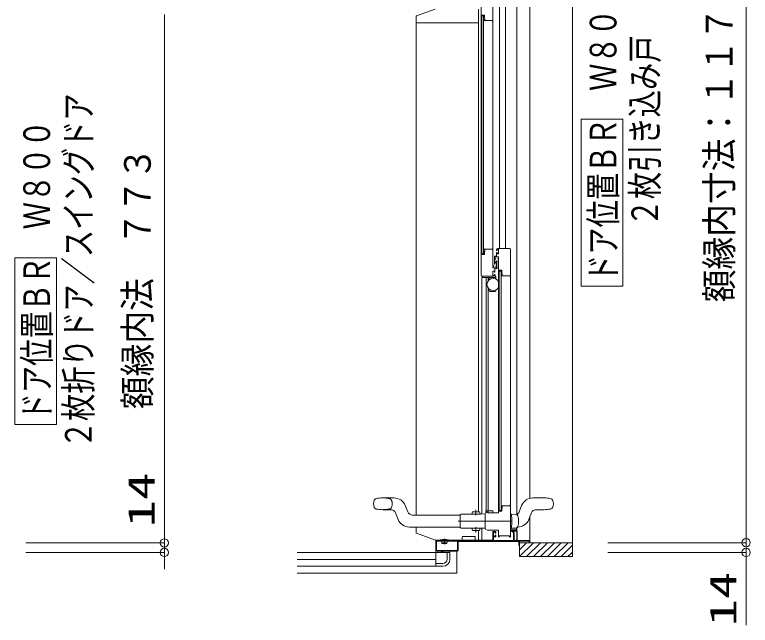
# Model space of a CAD drawing. Units: millimetres on the paper. Extents: x -305 to 305, y -152 to 152.
# Drawn here: x -113.8 to -60.8, y 15.1 to 59 of the extents above; entities that cross this region are included whole.
import ezdxf
from ezdxf.enums import TextEntityAlignment as Align

# ---------------------------------------------------------------- set-up
doc = ezdxf.new("R2010")
doc.units = ezdxf.units.MM
for name, pattern in [('DASHED2', [3, 2, -1]), ('LONG_CHAIN', [21, 18, -1, 1, -1]), ('LONG_DOUBLE_CHAIN', [21.8, 18, -1, 0.6, -0.6, 0.6, -1])]:
    doc.linetypes.add(name, pattern=pattern)
doc.layers.add('0-0_0', color=7, linetype='Continuous', lineweight=9)
doc.layers.add('0-1_VIEW0001', color=7, linetype='Continuous', lineweight=9)
doc.styles.add('ＭＳ ゴシック', font='')
doc.styles.get('ＭＳ ゴシック').set_extended_font_data('MS Gothic')

# ---------------------------------------------------------------- blocks, each defined once
blk = doc.blocks.new('_ORIGIN')
at = {"layer": '0-0_0'}
blk.add_line((0, 0), (-1, 0), dxfattribs=at)
blk.add_circle((0, 0), 0.5, dxfattribs=at)

msp = doc.modelspace()

# ---------------------------------------------------------------- linework, layer by layer
at = {"layer": '0-0_0'}
for p, q in [((-61.114, 21.623), (-61.114, 78.918)), ((-102.984, 59.054), (-102.984, 21.604)), ((-102.984, 21.004), (-102.984, 26.251)), ((-102.984, 21.604), (-102.984, 22.204)), ((-61.114, 21.623), (-61.114, 22.223)), ((-112.945, 21.004), (-102.984, 21.004)), ((-112.945, 21.004), (-102.984, 21.004)), ((-102.984, 21.004), (-102.984, 20.324)), ((-71.074, 21.023), (-61.114, 21.023)), ((-71.074, 21.023), (-61.114, 21.023)), ((-61.114, 20.323), (-61.114, 21.023)), ((-112.945, 20.324), (-102.984, 20.324)), ((-71.074, 20.323), (-61.114, 20.323)), ((-61.114, 20.323), (-61.114, 15.076)), ((-102.984, 19.724), (-102.984, 19.124)), ((-61.114, 19.723), (-61.114, 19.123))]:
    msp.add_line(p, q, dxfattribs=at)
at = {"layer": '0-1_VIEW0001'}
for p, q in [((-73.614, 80.498), (-73.614, 20.023)), ((-78.869, 79.253), (-78.869, 42.198)), ((-78.439, 42.198), (-78.439, 79.153)), ((-77.624, 79.323), (-77.624, 23.044)), ((-76.684, 79.323), (-76.684, 24.219)), ((-79.334, 60.532), (-79.334, 40.948)), ((-80.184, 60.323), (-80.184, 40.248)), ((-83.485, 59.432), (-84.836, 58.95)), ((-84.869, 58.903), (-84.869, 58.438)), ((-80.129, 41.778), (-80.129, 58.993)), ((-80.004, 58.953), (-80.129, 58.953)), ((-80.119, 59.003), (-79.959, 59.003)), ((-80.004, 58.953), (-80.004, 41.818)), ((-79.949, 58.993), (-79.949, 58.813)), ((-79.946, 58.794), (-79.93, 58.756)), ((-83.158, 58.438), (-84.869, 58.438)), ((-80.412, 58.438), (-83.156, 58.438)), ((-80.384, 58.438), (-80.412, 58.438)), ((-79.969, 58.643), (-79.969, 58.642)), ((-79.967, 58.635), (-79.959, 58.62)), ((-79.954, 58.653), (-79.959, 58.653)), ((-79.946, 58.613), (-79.379, 58.613)), ((-79.929, 58.75), (-79.929, 58.678)), ((-79.369, 58.603), (-79.369, 58.583)), ((-79.359, 58.573), (-79.349, 58.573)), ((-69.987, 51.499), (-72.987, 51.499)), ((-72.987, 39.499), (-72.987, 51.499)), ((-69.987, 39.499), (-69.987, 51.499)), ((-79.969, 42.128), (-79.969, 42.129)), ((-79.967, 42.137), (-79.959, 42.151)), ((-79.954, 42.118), (-79.959, 42.118)), ((-79.949, 41.778), (-79.949, 41.959)), ((-79.946, 42.158), (-79.379, 42.158)), ((-79.946, 41.977), (-79.93, 42.015)), ((-79.934, 42.158), (-79.909, 42.158)), ((-79.929, 42.021), (-79.929, 42.093)), ((-79.369, 42.168), (-79.369, 42.188)), ((-79.359, 42.198), (-79.349, 42.198)), ((-79.074, 42.098), (-79.074, 42.068)), ((-79.069, 42.058), (-79.044, 42.058)), ((-79.064, 42.058), (-79.044, 42.058)), ((-79.034, 42.068), (-79.034, 42.098)), ((-78.134, 42.198), (-78.974, 42.198)), ((-78.697, 42.198), (-78.677, 42.198)), ((-78.084, 21.463), (-78.084, 42.148)), ((-110.755, 41.535), (-113.755, 41.535)), ((-113.755, 29.535), (-113.755, 41.535)), ((-110.755, 29.535), (-110.755, 41.535)), ((-80.129, 41.818), (-80.004, 41.818)), ((-80.119, 41.768), (-79.959, 41.768)), ((-79.048, 41.323), (-79.044, 41.323)), ((-78.934, 41.823), (-79.034, 41.823)), ((-79.029, 41.308), (-79.029, 41.293)), ((-78.959, 41.823), (-79.019, 41.823)), ((-78.934, 23.188), (-78.934, 41.448)), ((-79.334, 40.898), (-79.334, 40.818)), ((-79.324, 40.948), (-79.284, 40.948)), ((-79.284, 40.908), (-79.324, 40.908)), ((-79.319, 40.803), (-79.099, 40.803)), ((-79.274, 40.938), (-79.274, 40.918)), ((-79.206, 41.081), (-79.176, 41.133)), ((-79.174, 41.14), (-79.174, 41.213)), ((-79.109, 40.948), (-79.099, 40.948)), ((-79.099, 40.908), (-79.109, 40.908)), ((-79.084, 40.963), (-79.084, 41.158)), ((-79.084, 40.818), (-79.084, 40.893)), ((-79.044, 41.274), (-79.044, 40.823)), ((-79.029, 40.803), (-79.029, 40.783)), ((-79.334, 40.548), (-79.334, 40.273)), ((-79.249, 40.573), (-79.309, 40.573)), ((-79.309, 40.248), (-79.284, 40.248)), ((-79.234, 40.498), (-79.234, 40.558)), ((-79.234, 40.298), (-79.234, 40.328)), ((-79.204, 40.488), (-79.224, 40.488)), ((-79.224, 40.338), (-79.204, 40.338)), ((-79.194, 40.743), (-79.194, 40.498)), ((-79.194, 40.328), (-79.194, 40.298)), ((-79.184, 40.323), (-79.184, 40.218)), ((-79.054, 40.758), (-79.179, 40.758)), ((-78.879, 40.628), (-78.879, 23.293)), ((-78.754, 40.578), (-78.879, 40.578)), ((-78.754, 40.578), (-78.754, 23.343)), ((-78.719, 40.268), (-78.719, 40.267)), ((-78.717, 40.26), (-78.709, 40.245)), ((-78.704, 40.278), (-78.709, 40.278)), ((-78.696, 40.419), (-78.68, 40.381)), ((-78.696, 40.238), (-78.129, 40.238)), ((-78.679, 40.375), (-78.679, 40.303)), ((-79.294, 40.198), (-80.134, 40.198)), ((-79.149, 40.103), (-80.134, 40.103)), ((-80.119, 40.128), (-80.119, 40.173)), ((-79.689, 39.855), (-79.689, 40.098)), ((-79.614, 39.935), (-79.614, 40.103)), ((-79.149, 40.193), (-79.159, 40.193)), ((-79.124, 40.128), (-79.124, 40.168)), ((-79.124, 40.128), (-79.124, 39.99)), ((-78.119, 40.228), (-78.119, 40.208)), ((-78.109, 40.198), (-78.084, 40.198)), ((-79.689, 23.323), (-79.689, 39.351)), ((-79.614, 39.153), (-79.614, 39.271)), ((-79.124, 39.217), (-79.124, 39.153)), ((-69.987, 39.499), (-72.987, 39.499)), ((-79.174, 39.103), (-79.564, 39.103)), ((-110.755, 29.535), (-113.755, 29.535)), ((-75.659, 24.248), (-76.458, 24.248)), ((-79.337, 23.298), (-79.337, 23.173)), ((-78.754, 23.343), (-78.879, 23.343)), ((-78.719, 23.653), (-78.719, 23.654)), ((-78.717, 23.662), (-78.709, 23.676)), ((-78.704, 23.643), (-78.709, 23.643)), ((-78.699, 23.303), (-78.699, 23.484)), ((-78.696, 23.502), (-78.68, 23.54)), ((-78.679, 23.546), (-78.679, 23.618)), ((-77.272, 23.695), (-77.454, 23.235)), ((-76.221, 23.398), (-75.659, 23.398)), ((-79.709, 23.208), (-79.709, 23.188)), ((-79.694, 23.173), (-78.949, 23.173)), ((-79.674, 23.233), (-79.674, 23.173)), ((-78.879, 23.293), (-78.709, 23.293)), ((-78.084, 23.073), (-78.009, 23.073)), ((-78.009, 23.073), (-77.662, 23.055)), ((-77.549, 22.963), (-77.548, 22.964)), ((-76.682, 21.023), (-76.682, 22.877)), ((-76.569, 23.161), (-76.65, 22.958)), ((-78.934, 21.463), (-78.934, 21.923)), ((-78.929, 21.893), (-78.929, 21.893)), ((-78.009, 22.073), (-78.084, 22.073)), ((-77.649, 21.893), (-78.084, 21.893)), ((-78.084, 21.846), (-77.604, 21.846)), ((-77.662, 22.091), (-78.009, 22.073)), ((-77.859, 21.748), (-77.859, 21.173)), ((-77.637, 22.095), (-77.637, 21.993)), ((-77.624, 22.099), (-77.624, 21.198)), ((-77.604, 21.846), (-77.585, 21.748)), ((-77.584, 21.743), (-77.584, 21.446)), ((-81.586, 21.208), (-83.469, 21.208)), ((-83.434, 19.323), (-83.434, 21.208)), ((-83.434, 21.208), (-83.434, 20.473)), ((-83.134, 21.211), (-83.134, 21.198)), ((-83.134, 21.173), (-83.134, 21.193)), ((-82.534, 21.173), (-82.534, 21.193)), ((-79.334, 21.196), (-81.606, 21.196)), ((-81.546, 21.258), (-81.546, 21.423)), ((-80.659, 21.473), (-81.496, 21.473)), ((-80.609, 21.196), (-80.609, 21.424)), ((-79.284, 21.448), (-79.134, 21.448)), ((-77.629, 21.196), (-77.664, 21.196)), ((-77.604, 21.446), (-77.604, 21.221)), ((-77.584, 21.446), (-77.604, 21.446)), ((-83.389, 21.108), (-83.389, 20.483)), ((-81.894, 21.123), (-83.374, 21.123)), ((-83.009, 21.023), (-83.069, 21.102)), ((-83.052, 21.158), (-83.052, 21.139)), ((-82.659, 21.023), (-83.009, 21.023)), ((-83.009, 20.973), (-83.009, 21.023)), ((-83.009, 20.973), (-82.659, 20.973)), ((-82.659, 21.023), (-82.6, 21.102)), ((-82.659, 20.973), (-82.659, 21.023)), ((-82.617, 21.158), (-82.617, 21.139)), ((-81.879, 20.483), (-81.879, 21.108)), ((-77.434, 20.023), (-77.434, 21.123)), ((-77.434, 21.123), (-76.734, 21.123)), ((-77.434, 20.838), (-77.434, 21.108)), ((-73.614, 21.023), (-77.434, 21.023)), ((-76.914, 21.023), (-77.434, 20.503)), ((-76.414, 21.023), (-77.414, 20.023)), ((-75.914, 21.023), (-76.914, 20.023)), ((-76.734, 21.123), (-76.734, 21.023)), ((-76.719, 21.023), (-76.699, 21.023)), ((-75.414, 21.023), (-76.414, 20.023)), ((-74.914, 21.023), (-75.914, 20.023)), ((-74.419, 21.023), (-75.419, 20.023)), ((-73.924, 21.023), (-74.924, 20.023)), ((-73.614, 20.839), (-74.429, 20.023)), ((-82.434, 20.323), (-93.434, 20.323)), ((-83.384, 20.423), (-83.034, 20.423)), ((-83.374, 20.468), (-81.894, 20.468)), ((-83.034, 20.423), (-83.034, 20.348)), ((-82.994, 20.423), (-81.884, 20.423)), ((-82.934, 20.323), (-82.934, 20.423)), ((-82.834, 20.323), (-82.434, 20.323)), ((-82.634, 20.323), (-82.634, 19.823)), ((-82.434, 20.423), (-82.434, 20.323)), ((-82.434, 20.323), (-82.434, 20.423)), ((-82.434, 20.323), (-82.434, 19.823)), ((-73.614, 20.344), (-73.934, 20.023)), ((-83.434, 19.823), (-93.434, 19.823)), ((-83.434, 19.323), (-83.434, 19.723)), ((-73.614, 20.023), (-77.434, 20.023)), ((-93.434, 19.323), (-83.434, 19.323)), ((-83.434, 19.323), (-93.434, 19.323)), ((-82.934, 19.523), (-83.434, 19.523)), ((-83.434, 19.323), (-82.934, 19.323))]:
    msp.add_line(p, q, dxfattribs=at)
at = {"layer": '0-1_VIEW0001', "color": 5}
for p, q in [((-80.384, 23.245), (-80.384, 59.438)), ((-84.859, 22.999), (-84.859, 58.438)), ((-80.134, 40.098), (-80.134, 23.087)), ((-79.829, 40.098), (-79.829, 23.318)), ((-87.259, 24.249), (-86.46, 24.249)), ((-87.259, 23.399), (-86.698, 23.399)), ((-85.464, 23.236), (-85.646, 23.696)), ((-79.837, 23.298), (-79.837, 23.196)), ((-79.814, 23.323), (-79.359, 23.323)), ((-86.167, 22.702), (-86.349, 23.162)), ((-81.684, 22.999), (-85.116, 22.999)), ((-81.684, 23.024), (-81.684, 22.124)), ((-80.884, 23.08), (-81.634, 23.074)), ((-80.234, 23.091), (-80.884, 23.085)), ((-80.884, 23.085), (-80.884, 23.07)), ((-80.234, 23.076), (-80.884, 23.07)), ((-80.859, 23.086), (-80.811, 23.241)), ((-80.811, 23.241), (-80.311, 23.245)), ((-80.259, 23.091), (-80.311, 23.245)), ((-80.234, 23.091), (-80.234, 23.076)), ((-79.884, 23.089), (-80.234, 23.086)), ((-79.884, 22.073), (-79.884, 23.074)), ((-79.674, 23.233), (-79.734, 23.233)), ((-79.734, 23.223), (-79.724, 23.223)), ((-76.65, 22.959), (-76.751, 22.702)), ((-81.684, 22.149), (-85.353, 22.149)), ((-84.869, 21.743), (-84.869, 22.149)), ((-81.634, 22.074), (-80.877, 22.067)), ((-80.242, 22.072), (-80.877, 22.078)), ((-80.877, 22.078), (-80.877, 22.062)), ((-80.242, 22.057), (-80.877, 22.062)), ((-80.859, 22.062), (-80.811, 21.907)), ((-80.811, 21.907), (-80.311, 21.902)), ((-80.384, 21.196), (-80.384, 21.903)), ((-80.259, 22.057), (-80.311, 21.902)), ((-80.242, 22.057), (-80.242, 22.072)), ((-80.242, 22.062), (-79.884, 22.058)), ((-80.134, 22.061), (-80.134, 21.196)), ((-79.884, 22.075), (-79.884, 22.073)), ((-78.934, 21.923), (-79.734, 21.923)), ((-83.469, 21.208), (-84.836, 21.696))]:
    msp.add_line(p, q, dxfattribs=at)
at = {"layer": '0-1_VIEW0001', "color": 5, "linetype": 'LONG_CHAIN'}
for p, q in [((-80.559, 23.005), (-80.562, 23.393)), ((-77.953, 22.574), (-81.845, 22.574)), ((-77.953, 22.574), (-81.845, 22.574)), ((-77.953, 22.574), (-81.672, 22.574)), ((-77.953, 22.574), (-81.672, 22.574)), ((-80.559, 22.143), (-80.562, 21.754))]:
    msp.add_line(p, q, dxfattribs=at)
at = {"layer": '0-1_VIEW0001', "linetype": 'LONG_DOUBLE_CHAIN'}
for p, q in [((-82.834, 21.293), (-82.834, 20.925)), ((-81.934, 20.423), (-81.934, 18.823)), ((-93.434, 18.823), (-81.934, 18.823))]:
    msp.add_line(p, q, dxfattribs=at)
at = {"layer": '0-1_VIEW0001', "color": 2}
for p, q in [((-83.157, 20.967), (-83.157, 20.967)), ((-82.797, 20.752), (-82.797, 20.753)), ((-82.715, 20.922), (-82.715, 20.922)), ((-82.666, 20.785), (-82.666, 20.785))]:
    msp.add_line(p, q, dxfattribs=at)
at = {"layer": '0-1_VIEW0001'}
for points in [[(-84.869, 58.663), (-84.869, 58.662), (-84.869, 58.661), (-84.869, 58.659)], [(-79.969, 42.129), (-79.969, 42.133), (-79.967, 42.137)], [(-79.959, 42.118), (-79.966, 42.121), (-79.969, 42.128)], [(-79.959, 42.151), (-79.953, 42.156), (-79.946, 42.158)], [(-79.929, 42.093), (-79.937, 42.111), (-79.954, 42.118)], [(-79.949, 41.959), (-79.948, 41.968), (-79.946, 41.977)], [(-79.93, 42.015), (-79.929, 42.018), (-79.929, 42.021)], [(-79.379, 42.158), (-79.372, 42.161), (-79.369, 42.168)], [(-79.369, 42.188), (-79.366, 42.195), (-79.359, 42.198)], [(-79.349, 42.198), (-79.339, 42.194), (-79.334, 42.183)], [(-79.034, 41.823), (-79.034, 41.908), (-79.074, 41.908), (-79.074, 41.638), (-79.234, 41.638), (-79.234, 41.088)], [(-78.974, 42.198), (-79.045, 42.169), (-79.074, 42.098)], [(-79.074, 42.068), (-79.071, 42.061), (-79.064, 42.058)], [(-79.044, 42.058), (-79.037, 42.061), (-79.034, 42.068)], [(-79.034, 42.098), (-79.02, 42.134), (-78.984, 42.148)], [(-78.984, 42.148), (-78.934, 42.148), (-78.934, 41.823)], [(-78.084, 42.148), (-78.099, 42.184), (-78.134, 42.198)], [(-80.129, 41.778), (-80.126, 41.771), (-80.119, 41.768)], [(-79.959, 41.768), (-79.952, 41.771), (-79.949, 41.778)], [(-79.159, 41.488), (-79.194, 41.488), (-79.194, 41.593), (-78.934, 41.593), (-78.934, 41.488), (-78.994, 41.488), (-78.994, 41.448), (-78.934, 41.448)], [(-79.194, 41.233), (-79.194, 41.448), (-79.159, 41.448)], [(-79.159, 41.448), (-79.139, 41.468), (-79.159, 41.488)], [(-79.094, 41.181), (-79.094, 41.258), (-79.061, 41.316)], [(-79.061, 41.316), (-79.056, 41.321), (-79.048, 41.323)], [(-79.044, 41.323), (-79.034, 41.319), (-79.029, 41.308)], [(-79.334, 40.958), (-79.331, 40.951), (-79.324, 40.948)], [(-79.324, 40.908), (-79.331, 40.905), (-79.334, 40.898)], [(-79.334, 40.818), (-79.33, 40.808), (-79.319, 40.803)], [(-79.284, 40.948), (-79.277, 40.945), (-79.274, 40.938)], [(-79.274, 40.918), (-79.277, 40.911), (-79.284, 40.908)], [(-79.234, 41.088), (-79.223, 41.074), (-79.206, 41.081)], [(-79.174, 41.213), (-79.177, 41.22), (-79.184, 41.223), (-79.191, 41.226), (-79.194, 41.233)], [(-79.176, 41.133), (-79.175, 41.136), (-79.174, 41.14)], [(-79.109, 40.908), (-79.129, 40.928), (-79.109, 40.948)], [(-79.099, 40.948), (-79.089, 40.953), (-79.084, 40.963)], [(-79.084, 40.893), (-79.089, 40.904), (-79.099, 40.908)], [(-79.099, 40.803), (-79.089, 40.808), (-79.084, 40.818)], [(-79.084, 41.158), (-79.086, 41.164), (-79.089, 41.169), (-79.093, 41.174), (-79.094, 41.181)], [(-79.029, 40.783), (-79.037, 40.765), (-79.054, 40.758)], [(-79.029, 41.293), (-79.031, 41.287), (-79.037, 41.283), (-79.042, 41.28), (-79.044, 41.274)], [(-79.044, 40.823), (-79.042, 40.816), (-79.037, 40.813)], [(-79.037, 40.813), (-79.031, 40.809), (-79.029, 40.803)], [(-80.134, 40.198), (-80.17, 40.213), (-80.184, 40.248)], [(-79.309, 40.573), (-79.327, 40.566), (-79.334, 40.548)], [(-79.334, 40.273), (-79.327, 40.255), (-79.309, 40.248)], [(-79.194, 40.298), (-79.223, 40.227), (-79.294, 40.198)], [(-79.284, 40.248), (-79.249, 40.263), (-79.234, 40.298)], [(-79.234, 40.558), (-79.239, 40.569), (-79.249, 40.573)], [(-79.224, 40.488), (-79.231, 40.491), (-79.234, 40.498)], [(-79.234, 40.328), (-79.231, 40.335), (-79.224, 40.338)], [(-79.194, 40.498), (-79.197, 40.491), (-79.204, 40.488)], [(-79.204, 40.338), (-79.197, 40.335), (-79.194, 40.328)], [(-79.179, 40.758), (-79.19, 40.754), (-79.194, 40.743)], [(-78.879, 40.628), (-78.699, 40.628), (-78.699, 40.438)], [(-78.709, 40.278), (-78.716, 40.275), (-78.719, 40.268)], [(-78.719, 40.267), (-78.719, 40.263), (-78.717, 40.26)], [(-78.709, 40.245), (-78.703, 40.24), (-78.696, 40.238)], [(-78.679, 40.303), (-78.687, 40.285), (-78.704, 40.278)], [(-78.699, 40.438), (-78.698, 40.428), (-78.696, 40.419)], [(-78.68, 40.381), (-78.679, 40.378), (-78.679, 40.375)], [(-78.129, 40.238), (-78.122, 40.235), (-78.119, 40.228)], [(-78.119, 40.208), (-78.116, 40.201), (-78.109, 40.198)], [(-78.719, 23.654), (-78.719, 23.658), (-78.717, 23.662)], [(-78.709, 23.643), (-78.716, 23.646), (-78.719, 23.653)], [(-78.709, 23.676), (-78.703, 23.681), (-78.696, 23.683)], [(-78.709, 23.293), (-78.702, 23.296), (-78.699, 23.303)], [(-78.679, 23.618), (-78.687, 23.636), (-78.704, 23.643)], [(-78.699, 23.484), (-78.698, 23.493), (-78.696, 23.502)], [(-78.696, 23.683), (-78.119, 23.683), (-78.119, 23.723), (-78.084, 23.723)], [(-78.68, 23.54), (-78.679, 23.543), (-78.679, 23.546)], [(-79.709, 23.188), (-79.705, 23.178), (-79.694, 23.173)], [(-78.949, 23.173), (-78.939, 23.178), (-78.934, 23.188)], [(-79.134, 21.448), (-79.134, 21.568), (-79.184, 21.568), (-79.184, 21.493), (-79.284, 21.493), (-79.284, 21.778), (-79.184, 21.778), (-79.184, 21.718), (-79.134, 21.718), (-79.134, 21.823), (-79.334, 21.823), (-79.334, 21.173), (-83.434, 21.173)], [(-78.084, 21.993), (-77.634, 21.993), (-77.634, 21.908)], [(-77.884, 21.823), (-77.934, 21.823), (-77.934, 21.773), (-77.884, 21.773)], [(-77.809, 21.748), (-77.831, 21.801), (-77.884, 21.823)], [(-77.884, 21.773), (-77.867, 21.766), (-77.859, 21.748)], [(-76.682, 21.173), (-77.809, 21.173), (-77.809, 21.748)], [(-81.546, 21.258), (-81.546, 21.256), (-81.546, 21.249), (-81.549, 21.237), (-81.555, 21.225), (-81.563, 21.216), (-81.574, 21.209), (-81.582, 21.209), (-81.586, 21.208)], [(-77.859, 21.173), (-79.284, 21.173), (-79.284, 21.448)], [(-78.884, 21.433), (-78.887, 21.426), (-78.894, 21.423), (-78.922, 21.435), (-78.934, 21.463)], [(-78.134, 21.433), (-78.134, 21.523), (-78.884, 21.523), (-78.884, 21.433)], [(-78.084, 21.463), (-78.096, 21.435), (-78.124, 21.423), (-78.131, 21.426), (-78.134, 21.433)], [(-81.834, 20.473), (-81.834, 21.118), (-77.474, 21.118), (-77.474, 20.823), (-77.434, 20.823)], [(-83.434, 20.473), (-83.42, 20.438), (-83.384, 20.423)], [(-83.034, 20.348), (-82.994, 20.348), (-82.994, 20.423)], [(-81.884, 20.423), (-81.849, 20.438), (-81.834, 20.473)]]:
    msp.add_lwpolyline(points, dxfattribs=at)
at = {"layer": '0-1_VIEW0001', "color": 5}
for points in [[(-79.724, 23.223), (-79.714, 23.219), (-79.709, 23.208)], [(-79.734, 21.923), (-79.84, 21.967), (-79.884, 22.073)]]:
    msp.add_lwpolyline(points, dxfattribs=at)
at = {"layer": '0-1_VIEW0001'}
msp.add_circle((-79.329, 39.603), 0.438, dxfattribs=at)
for centre, radius, start, end in [((-84.819, 58.903), 0.05, 109.6538, 180), ((-80.119, 58.993), 0.01, 90, 180), ((-79.959, 58.993), 0.01, 0, 90), ((-79.899, 58.813), 0.05, 180, 201.8014), ((-79.959, 58.643), 0.01, 90, 180), ((-79.954, 58.642), 0.015, 180, 210.9638), ((-79.946, 58.628), 0.015, 210.9638, 270), ((-79.954, 58.678), 0.025, 270, 0), ((-79.944, 58.75), 0.015, 0, 21.8014), ((-79.379, 58.603), 0.01, 0, 90), ((-79.359, 58.583), 0.01, 180, 270), ((-79.349, 58.588), 0.015, 270, 0), ((-80.134, 40.173), 0.015, 0, 90), ((-80.094, 40.128), 0.025, 180, 270), ((-79.159, 40.218), 0.025, 180, 270), ((-79.149, 40.168), 0.025, 0, 90), ((-79.149, 40.128), 0.025, 270, 0), ((-79.564, 39.153), 0.05, 180, 270), ((-79.174, 39.153), 0.05, 270, 0), ((-76.458, 23.373), 0.875, 90, 158.3964), ((-75.659, 21.841), 2.408, 78.6588, 90), ((-75.225, 24.005), 0.2, 25.34, 78.6588), ((-75.609, 23.823), 0.625, 334.66, 25.34), ((-79.362, 23.298), 0.025, 0, 90), ((-79.362, 23.298), 0.025, 0, 90), ((-76.221, 23.023), 0.375, 90, 158.3964), ((-75.659, 25.806), 2.408, 270, 281.3412), ((-75.225, 23.641), 0.2, 281.3412, 334.66), ((-77.669, 22.93), 0.125, 15.9428, 86.999), ((-77.803, 23.373), 0.375, 299.104, 338.3964), ((-78.915, 22.573), 1.421, 344.017, 15.9811), ((-77.669, 22.216), 0.125, 273.0011, 344.0538), ((-77.649, 21.908), 0.015, 270, 0), ((-77.609, 21.743), 0.025, 0, 11.3099), ((-83.109, 21.193), 0.025, 102.424, 180), ((-82.834, 19.945), 1.303, 77.576, 102.424), ((-82.559, 21.193), 0.025, 0, 77.576), ((-81.496, 21.423), 0.05, 90, 180), ((-80.659, 21.423), 0.05, 0, 90), ((-77.629, 21.221), 0.025, 270, 0), ((-83.374, 21.108), 0.015, 90, 180), ((-83.057, 21.111), 0.015, 109.4712, 217.1609), ((-83.067, 21.158), 0.015, 0, 90), ((-83.067, 21.139), 0.015, 289.4712, 0), ((-82.602, 21.158), 0.015, 90, 180), ((-82.602, 21.139), 0.015, 180, 250.5288), ((-82.612, 21.111), 0.015, 322.8392, 70.5288), ((-81.894, 21.108), 0.015, 0, 90), ((-83.374, 20.483), 0.015, 180, 270), ((-81.894, 20.483), 0.015, 270, 0), ((-82.934, 19.823), 0.5, 270, 0), ((-82.934, 19.823), 0.3, 270, 0)]:
    msp.add_arc(centre, radius, start, end, dxfattribs=at)
at = {"layer": '0-1_VIEW0001', "color": 5}
for centre, radius, start, end in [((-87.309, 23.824), 0.625, 154.66, 205.34), ((-87.693, 24.006), 0.2, 101.3412, 154.66), ((-87.259, 21.842), 2.408, 90, 101.3412), ((-86.46, 23.374), 0.875, 21.6036, 90), ((-87.693, 23.642), 0.2, 205.34, 258.6588), ((-87.259, 25.807), 2.408, 258.6588, 270), ((-86.698, 23.024), 0.375, 21.6036, 90), ((-79.812, 23.298), 0.025, 90, 180), ((-79.812, 23.298), 0.025, 90, 180), ((-85.116, 23.374), 0.375, 201.6036, 270), ((-81.634, 23.024), 0.05, 90, 180), ((-79.734, 23.073), 0.15, 90, 180.452), ((-79.734, 23.073), 0.16, 90, 129.8384), ((-78.05, 22.97), 0.0485, 12.6556, 92.4972), ((-80.288, 22.574), 2.321, 349.9146, 10.0854), ((-85.353, 23.024), 0.875, 201.6036, 270), ((-77.565, 23.024), 0.875, 270, 338.3964), ((-84.819, 21.743), 0.05, 180, 250.3462), ((-81.634, 22.124), 0.05, 180, 270), ((-78.05, 22.178), 0.0485, 267.5028, 347.3444)]:
    msp.add_arc(centre, radius, start, end, dxfattribs=at)
at = {"layer": '0-1_VIEW0001', "color": 5, "linetype": 'DASHED2'}
for centre, radius, start, end in [((-87.259, 21.842), 2.408, 78.6588, 90), ((-86.825, 24.006), 0.2, 25.34, 78.6588), ((-87.209, 23.824), 0.625, 334.66, 25.34), ((-87.259, 25.807), 2.408, 270, 281.3412), ((-86.825, 23.642), 0.2, 281.3412, 334.66)]:
    msp.add_arc(centre, radius, start, end, dxfattribs=at)
at = {"layer": '0-1_VIEW0001', "color": 2}
msp.add_arc((-80.288, 22.574), 2.321, 349.9146, 10.0854, dxfattribs=at)

# ---------------------------------------------------------------- block references
at = {"layer": '0-0_0', "xscale": 0.6, "yscale": 0.6}
for p, rotation in [((-102.984, 21.004), 270), ((-102.984, 21.004), 270), ((-61.114, 21.023), 270), ((-61.114, 21.023), 270), ((-102.984, 20.324), 90), ((-61.114, 20.323), 90)]:
    msp.add_blockref('_ORIGIN', p, dxfattribs=dict(at, rotation=rotation))

# ---------------------------------------------------------------- texts
at = {"layer": '0-0_0', "style": 'ＭＳ ゴシック'}
for s, width, p in [('額縁内寸法：１１７０', 0.9, (-61.517, 38.328)), ('額縁内法\u3000７７３', 0.9, (-103.386, 30.636)), ('14', 1.5, (-103.114, 22.132)), ('14', 1.5, (-61.244, 15.004))]:
    msp.add_text(s, height=1.921, rotation=90, dxfattribs=dict(at, width=width)).set_placement(p, align=Align.BOTTOM_LEFT)
at = {"layer": '0-1_VIEW0001', "style": 'ＭＳ ゴシック', "width": 0.75}
for s, p in [('ドア位置ＢＲ\u3000Ｗ８００', (-69.868, 39.784)), ('２枚引き込み戸', (-66.87, 43.784)), ('２枚折りドア／スイングドア', (-107.638, 27.82)), ('ドア位置ＢＲ\u3000Ｗ８００', (-110.635, 29.82))]:
    msp.add_text(s, height=1.921, rotation=90, dxfattribs=at).set_placement(p, align=Align.BOTTOM_LEFT)

doc.saveas('drawing.dxf')
